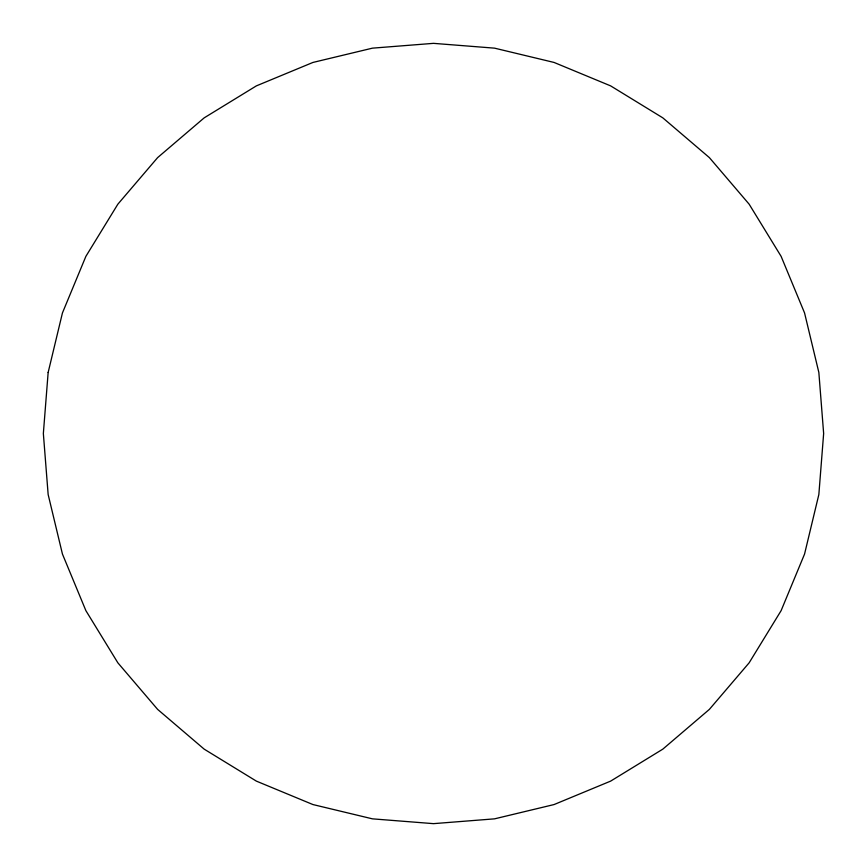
<?xml version="1.0" encoding="UTF-8"?>
<svg xmlns="http://www.w3.org/2000/svg" width="867" height="867" viewBox="0 0 867 867"><rect width="100%" height="100%" fill="white"/><g stroke="black" fill="none" stroke-linecap="round" stroke-linejoin="round"><path stroke-width="1.3" d="M48.151 372.463L43.35 433.5L48.151 494.537L62.446 554.067L85.876 610.628L117.858 662.822L157.621 709.379L204.179 749.142L256.372 781.124L312.933 804.554L372.463 818.849L433.5 823.65L494.537 818.849L554.067 804.554L610.628 781.124L662.822 749.142L709.379 709.379L749.142 662.822L781.124 610.628L804.554 554.067L818.849 494.537L823.65 433.5L818.849 372.463L804.554 312.933L781.124 256.372L749.142 204.179L709.379 157.621L662.822 117.858L610.628 85.876L554.067 62.446L494.537 48.151L433.5 43.35L372.463 48.151L312.933 62.446L256.372 85.876L204.179 117.858L157.621 157.621L117.858 204.179L85.876 256.372L62.446 312.933L48.151 372.463"/></g></svg>
